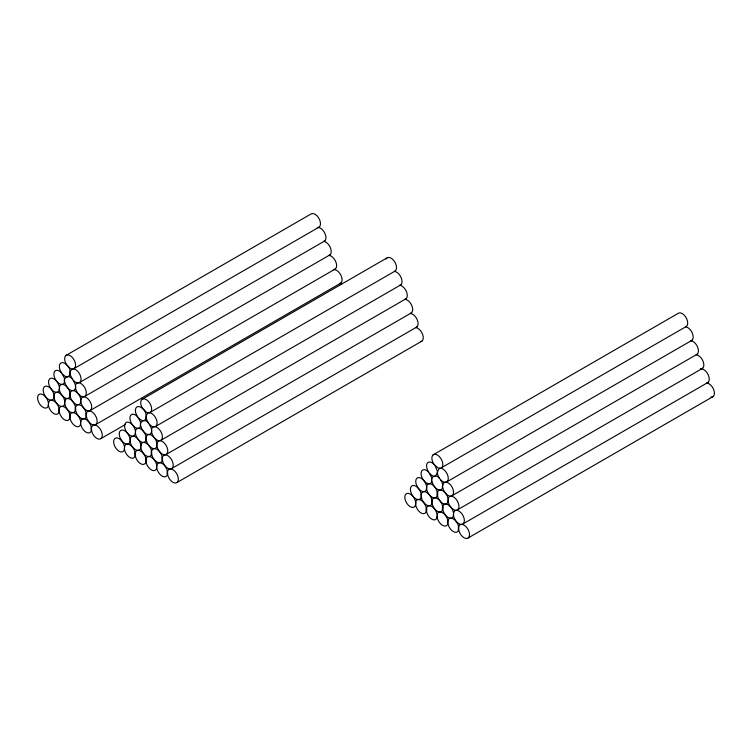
<?xml version="1.0" encoding="UTF-8"?>
<svg xmlns="http://www.w3.org/2000/svg" width="752" height="752" viewBox="0 0 752 752"><rect width="100%" height="100%" fill="white"/><g stroke="black" fill="none" stroke-linecap="round" stroke-linejoin="round"><path stroke-width="1.13" d="M62.566 374.167C70.519 382.448 72.737 368.856 66.655 364.852A7.746 4.474 60 0 1 65.875 355.499L310.783 214.113A7.746 4.474 60 0 1 318.491 217.666A7.746 4.474 60 0 1 319.262 227.019L74.363 368.405C72.107 369.946 69.457 368.104 67.868 366.421M73.32 380.38C74.88 382.063 77.578 383.905 79.815 382.364L324.714 240.969A7.746 4.474 60 0 0 324.92 233.393A7.746 4.474 60 0 0 318.538 227.489L317.278 227.536M85.089 396.238L329.987 254.843M90.494 410.329L335.401 268.934M95.918 424.457L340.816 283.072M149.375 424.288C150.936 425.97 153.634 427.813 155.871 426.281A7.746 4.474 60 0 0 156.078 418.695A7.746 4.474 60 0 0 149.695 412.792L146.725 412.472L142.711 408.759A7.746 4.474 60 0 1 141.94 399.415L386.838 258.021M101.069 438.538L125.452 424.457M149.375 412.848L395.317 270.927A7.746 4.474 60 0 0 393.963 260.765A7.746 4.474 60 0 0 386.086 258.989M155.871 426.281L400.769 284.886A7.746 4.474 60 0 0 400.985 277.309A7.746 4.474 60 0 0 394.593 271.397L395.317 270.927M161.144 440.146L406.042 298.751M166.559 454.236L411.457 312.851M171.973 468.374L416.871 326.979M177.124 482.446L422.022 341.06M440.54 479.729C442.101 481.412 444.799 483.263 447.036 481.722A7.746 4.474 60 0 0 447.243 474.145A7.746 4.474 60 0 0 440.86 468.233L437.89 467.913L433.876 464.2A7.746 4.474 60 0 1 433.105 454.857L678.003 313.462A7.746 4.474 60 0 1 685.711 317.024A7.746 4.474 60 0 1 686.482 326.368L440.54 468.289M447.036 481.722L691.934 340.327A7.746 4.474 60 0 0 692.15 332.751A7.746 4.474 60 0 0 685.758 326.838L686.482 326.368M452.309 495.587L697.207 354.192M457.724 509.677L702.622 368.292M463.138 523.815L708.036 382.42M468.289 537.887L713.187 396.501M318.218 227.546L319.262 227.019M323.67 241.505L324.714 240.969M148.435 412.839C141.028 418.714 154.367 425.895 151.143 432.964A7.746 4.474 60 0 1 145.982 433.707A7.746 4.474 60 0 1 141.028 426.76C138.434 421.327 145.418 418.046 148.398 423.019M399.735 285.412L400.769 284.886M439.6 468.289C436.339 471.523 436.912 480.932 429.787 473.525M690.9 340.853L691.934 340.327M691.032 340.712L692.423 341.135A7.746 4.474 60 0 1 698.091 348.467A7.746 4.474 60 0 1 696.164 354.728M323.811 241.354L325.202 241.777A7.746 4.474 60 0 1 330.871 249.109A7.746 4.474 60 0 1 328.944 255.37M399.867 285.262L401.258 285.694A7.746 4.474 60 0 1 406.926 293.017A7.746 4.474 60 0 1 404.999 299.277M434.299 464.595L432.926 463.326A7.746 4.474 60 0 0 427.051 463.57A7.746 4.474 60 0 0 428.574 471.946L431.686 477.435L431.554 482.201A7.746 4.474 60 0 1 424.748 481.637A7.746 4.474 60 0 1 421.252 472.087A7.746 4.474 60 0 1 427.446 470.987L428.809 472.247M435.088 465.77L437.495 471.57M439.563 478.46C436.583 473.497 429.599 476.768 432.193 482.201A7.746 4.474 60 0 0 437.147 489.148A7.746 4.474 60 0 0 442.308 488.405C442.27 485.435 443.389 480.443 447.525 482.53A7.746 4.474 60 0 1 453.456 491.065A7.746 4.474 60 0 1 449.555 496.076A7.746 4.474 60 0 1 442.947 488.415L442.618 486.619M137.644 416.805L136.281 415.536A7.746 4.474 60 0 0 130.087 416.646A7.746 4.474 60 0 0 133.583 426.196A7.746 4.474 60 0 0 140.389 426.76L140.521 421.994L137.409 416.505A7.746 4.474 60 0 1 135.886 408.129A7.746 4.474 60 0 1 141.761 407.885C148.435 411.269 147.505 426.751 138.622 418.074M67.069 365.237L65.706 363.968A7.746 4.474 60 0 0 59.831 364.222A7.746 4.474 60 0 0 61.354 372.597L64.465 378.087L64.334 382.843A7.746 4.474 60 0 1 57.528 382.289A7.746 4.474 60 0 1 54.031 372.738A7.746 4.474 60 0 1 60.226 371.629L61.589 372.898M72.342 379.111C69.363 374.139 62.378 377.419 64.973 382.853A7.746 4.474 60 0 0 69.927 389.799A7.746 4.474 60 0 0 75.087 389.057C78.716 382.552 63.074 372.278 73.64 368.875A7.746 4.474 60 0 1 80.022 374.787A7.746 4.474 60 0 1 79.815 382.364M453.588 513.663L453.268 511.868A7.746 4.474 60 0 0 448.314 504.93A7.746 4.474 60 0 0 443.144 505.664L443.013 510.429A7.746 4.474 60 0 0 447.966 517.376A7.746 4.474 60 0 0 453.136 516.633L453.907 511.877A7.746 4.474 60 0 1 462.367 514.471A7.746 4.474 60 0 1 462.095 524.341A7.746 4.474 60 0 1 453.776 516.643L453.447 514.847M448.173 499.535L447.844 497.739A7.746 4.474 60 0 0 442.9 490.793A7.746 4.474 60 0 0 437.73 491.535L437.598 496.301A7.746 4.474 60 0 0 442.552 503.238A7.746 4.474 60 0 0 447.722 502.505L448.483 497.749A7.746 4.474 60 0 1 456.953 500.334A7.746 4.474 60 0 1 456.68 510.213A7.746 4.474 60 0 1 448.361 502.505L448.032 500.71M442.768 485.444C442.543 480.537 437.57 477.652 437.344 472.745M437.232 515.327L436.903 513.531A7.746 4.474 60 0 0 431.958 506.585A7.746 4.474 60 0 0 426.788 507.327L426.657 512.084A7.746 4.474 60 0 0 431.61 519.03A7.746 4.474 60 0 0 436.78 518.297L437.542 513.531A7.746 4.474 60 0 1 442.712 512.798A7.746 4.474 60 0 1 447.666 519.735L447.534 524.501A7.746 4.474 60 0 1 442.364 525.244A7.746 4.474 60 0 1 437.41 518.297L437.091 516.502M156.82 466.09L156.501 464.294A7.746 4.474 60 0 0 151.547 457.348A7.746 4.474 60 0 0 146.377 458.09L146.245 462.856A7.746 4.474 60 0 0 151.199 469.803A7.746 4.474 60 0 0 156.369 469.06L157.14 464.304A7.746 4.474 60 0 1 162.3 463.561A7.746 4.474 60 0 1 167.254 470.508L167.123 475.273A7.746 4.474 60 0 1 161.962 476.007A7.746 4.474 60 0 1 157.008 469.06L156.679 467.265M140.915 445.804L140.586 444.009A7.746 4.474 60 0 0 135.633 437.062A7.746 4.474 60 0 0 130.472 437.805L130.34 442.571A7.746 4.474 60 0 0 135.294 449.508A7.746 4.474 60 0 0 140.455 448.775L141.226 444.018A7.746 4.474 60 0 1 146.386 443.276A7.746 4.474 60 0 1 151.34 450.222L151.208 454.979A7.746 4.474 60 0 1 146.048 455.721A7.746 4.474 60 0 1 141.094 448.775L140.765 446.979M135.501 431.676L135.172 429.881A7.746 4.474 60 0 0 126.853 422.173A7.746 4.474 60 0 0 126.58 432.052A7.746 4.474 60 0 0 135.04 434.637L135.811 429.881A7.746 4.474 60 0 1 140.972 429.148A7.746 4.474 60 0 1 145.926 436.085L145.794 440.851A7.746 4.474 60 0 1 140.633 441.593A7.746 4.474 60 0 1 135.68 434.647L135.351 432.851M124.559 447.468L124.23 445.663A7.746 4.474 60 0 0 115.911 437.965A7.746 4.474 60 0 0 115.639 447.844A7.746 4.474 60 0 0 124.099 450.429L124.87 445.673A7.746 4.474 60 0 1 130.03 444.93A7.746 4.474 60 0 1 134.984 451.877L134.852 456.643A7.746 4.474 60 0 1 129.692 457.376A7.746 4.474 60 0 1 124.738 450.439L124.409 448.643M80.765 422.182L80.436 420.387A7.746 4.474 60 0 0 75.491 413.44A7.746 4.474 60 0 0 70.321 414.183L70.19 418.949A7.746 4.474 60 0 0 75.144 425.886A7.746 4.474 60 0 0 80.314 425.153L81.075 420.387A7.746 4.474 60 0 1 86.245 419.654A7.746 4.474 60 0 1 91.199 426.591L91.067 431.357A7.746 4.474 60 0 1 85.897 432.099A7.746 4.474 60 0 1 80.953 425.153L80.624 423.357M64.86 401.897L64.531 400.102A7.746 4.474 60 0 0 59.577 393.155A7.746 4.474 60 0 0 54.417 393.898L54.285 398.654A7.746 4.474 60 0 0 59.239 405.601A7.746 4.474 60 0 0 64.399 404.858L65.17 400.102A7.746 4.474 60 0 1 70.331 399.368A7.746 4.474 60 0 1 75.285 406.306L75.153 411.071A7.746 4.474 60 0 1 69.992 411.814A7.746 4.474 60 0 1 65.039 404.867L64.71 403.072M59.446 387.759L59.117 385.964A7.746 4.474 60 0 0 50.798 378.265A7.746 4.474 60 0 0 50.525 388.135A7.746 4.474 60 0 0 58.985 390.73L59.756 385.973A7.746 4.474 60 0 1 64.916 385.231A7.746 4.474 60 0 1 69.87 392.177L69.739 396.943A7.746 4.474 60 0 1 64.578 397.676A7.746 4.474 60 0 1 59.624 390.739L59.295 388.944M48.504 403.551L48.175 401.756A7.746 4.474 60 0 0 39.856 394.057A7.746 4.474 60 0 0 39.583 403.927A7.746 4.474 60 0 0 48.043 406.522L48.814 401.765A7.746 4.474 60 0 1 53.975 401.023A7.746 4.474 60 0 1 58.929 407.969L58.797 412.726A7.746 4.474 60 0 1 53.636 413.468A7.746 4.474 60 0 1 48.683 406.522L48.354 404.726M329.226 255.445A7.746 4.474 60 0 1 335.984 262.279A7.746 4.474 60 0 1 334.358 269.46M410.695 313.49A7.746 4.474 60 0 1 417.454 320.324A7.746 4.474 60 0 1 415.828 327.505M141.94 399.415A7.746 4.474 60 0 1 149.648 402.969A7.746 4.474 60 0 1 150.419 412.322M700.601 368.988A7.746 4.474 60 0 1 708.243 374.844A7.746 4.474 60 0 1 706.993 382.947M433.105 454.857A7.746 4.474 60 0 1 440.813 458.419A7.746 4.474 60 0 1 441.584 467.763M341.182 284.087A7.746 4.474 60 0 0 339.791 283.654A7.746 4.474 60 0 0 341.023 275.486A7.746 4.474 60 0 0 333.38 269.63M696.446 354.803A7.746 4.474 60 0 1 703.505 362.558A7.746 4.474 60 0 1 700.319 368.875M65.875 355.499A7.746 4.474 60 0 1 73.583 359.061A7.746 4.474 60 0 1 74.363 368.405M405.281 299.362A7.746 4.474 60 0 1 412.04 306.186A7.746 4.474 60 0 1 410.413 313.377M415.847 327.571A7.746 4.474 60 0 1 422.615 334.396A7.746 4.474 60 0 1 420.979 341.587M707.012 383.012A7.746 4.474 60 0 1 714.071 390.767A7.746 4.474 60 0 1 710.884 397.084M54.106 395.684L53.646 398.654A7.746 4.474 60 0 1 45.186 396.06A7.746 4.474 60 0 1 45.458 386.19A7.746 4.474 60 0 1 53.777 393.888L54.106 395.684M59.154 409.314L59.436 412.735A7.746 4.474 60 0 0 64.39 419.682A7.746 4.474 60 0 0 69.551 418.939L69.682 414.173A7.746 4.474 60 0 0 64.728 407.236A7.746 4.474 60 0 0 59.568 407.969L59.154 409.314M70.096 393.522L70.378 396.943A7.746 4.474 60 0 0 75.332 403.89A7.746 4.474 60 0 0 80.492 403.147L80.624 398.391A7.746 4.474 60 0 0 75.67 391.444A7.746 4.474 60 0 0 70.509 392.177L70.096 393.522M75.444 385.644L75.726 389.057A7.746 4.474 60 0 0 82.335 396.727A7.746 4.474 60 0 0 86.226 391.717A7.746 4.474 60 0 0 80.304 383.172C78.283 381.997 75.595 383.247 75.444 385.644M75.51 407.659L75.792 411.071A7.746 4.474 60 0 0 80.746 418.018A7.746 4.474 60 0 0 85.916 417.285L86.038 412.519A7.746 4.474 60 0 0 81.094 405.572A7.746 4.474 60 0 0 75.924 406.315L75.51 407.659M80.849 399.735L81.131 403.157A7.746 4.474 60 0 0 89.46 410.855A7.746 4.474 60 0 0 89.723 400.985A7.746 4.474 60 0 0 81.263 398.391L80.849 399.735M86.273 413.863L86.555 417.285A7.746 4.474 60 0 0 94.874 424.983A7.746 4.474 60 0 0 95.147 415.113A7.746 4.474 60 0 0 86.677 412.519L86.273 413.863M91.424 427.944L91.706 431.366A7.746 4.474 60 0 0 100.025 439.065A7.746 4.474 60 0 0 100.298 429.195A7.746 4.474 60 0 0 91.838 426.6L91.424 427.944M130.162 439.591L129.701 442.561A7.746 4.474 60 0 1 121.241 439.976A7.746 4.474 60 0 1 121.514 430.097A7.746 4.474 60 0 1 129.833 437.796L130.162 439.591M135.21 453.221L135.492 456.643A7.746 4.474 60 0 0 140.445 463.589A7.746 4.474 60 0 0 145.606 462.847L145.738 458.09A7.746 4.474 60 0 0 140.784 451.144A7.746 4.474 60 0 0 135.623 451.886L135.21 453.221M146.151 437.438L146.433 440.86A7.746 4.474 60 0 0 151.387 447.797A7.746 4.474 60 0 0 156.557 447.064L156.679 442.298A7.746 4.474 60 0 0 151.735 435.352A7.746 4.474 60 0 0 146.565 436.094L146.151 437.438M151.5 429.552L151.782 432.973A7.746 4.474 60 0 0 158.39 440.634A7.746 4.474 60 0 0 162.291 435.624A7.746 4.474 60 0 0 156.36 427.08C154.339 425.905 151.65 427.155 151.5 429.552M151.566 451.567L151.848 454.988A7.746 4.474 60 0 0 156.801 461.935A7.746 4.474 60 0 0 161.971 461.192L162.103 456.426A7.746 4.474 60 0 0 157.149 449.48A7.746 4.474 60 0 0 151.979 450.222L151.566 451.567M156.905 443.642L157.196 447.064A7.746 4.474 60 0 0 165.515 454.772A7.746 4.474 60 0 0 165.788 444.893A7.746 4.474 60 0 0 157.318 442.298L156.905 443.642M162.329 457.78L162.611 461.192A7.746 4.474 60 0 0 170.93 468.9A7.746 4.474 60 0 0 171.202 459.021A7.746 4.474 60 0 0 162.742 456.436L162.329 457.78M167.48 471.852L167.762 475.273A7.746 4.474 60 0 0 176.081 482.972A7.746 4.474 60 0 0 176.353 473.102A7.746 4.474 60 0 0 167.893 470.508L167.48 471.852M415.621 502.458L415.903 505.88A7.746 4.474 60 0 0 420.857 512.826A7.746 4.474 60 0 0 426.017 512.084L426.149 507.318A7.746 4.474 60 0 0 421.195 500.371A7.746 4.474 60 0 0 416.035 501.114L415.621 502.458M415.724 502.909L415.264 505.87A7.746 4.474 60 0 1 406.804 503.285A7.746 4.474 60 0 1 407.076 493.406A7.746 4.474 60 0 1 415.395 501.114L415.724 502.909M421.223 494.59L421.505 498.012A7.746 4.474 60 0 0 426.459 504.959A7.746 4.474 60 0 0 431.62 504.216L431.751 499.45A7.746 4.474 60 0 0 426.798 492.504A7.746 4.474 60 0 0 421.637 493.246L421.223 494.59M421.327 495.042L420.866 498.003A7.746 4.474 60 0 1 412.406 495.418A7.746 4.474 60 0 1 412.679 485.538A7.746 4.474 60 0 1 420.998 493.246L421.327 495.042M426.563 486.666L426.845 490.088A7.746 4.474 60 0 0 431.798 497.034A7.746 4.474 60 0 0 436.959 496.292L437.091 491.526A7.746 4.474 60 0 0 432.137 484.589A7.746 4.474 60 0 0 426.976 485.322L426.563 486.666M426.666 487.117L426.205 490.088A7.746 4.474 60 0 1 417.745 487.493A7.746 4.474 60 0 1 418.018 477.614A7.746 4.474 60 0 1 426.337 485.322L426.666 487.117M431.977 500.804L432.259 504.216A7.746 4.474 60 0 0 437.213 511.163A7.746 4.474 60 0 0 442.373 510.429L442.505 505.664A7.746 4.474 60 0 0 437.551 498.717A7.746 4.474 60 0 0 432.391 499.46L431.977 500.804M447.891 521.089L448.173 524.511A7.746 4.474 60 0 0 453.127 531.448A7.746 4.474 60 0 0 458.288 530.715L458.419 525.949A7.746 4.474 60 0 0 453.465 519.002A7.746 4.474 60 0 0 448.305 519.745L447.891 521.089M458.645 527.293L458.927 530.715A7.746 4.474 60 0 0 467.246 538.423A7.746 4.474 60 0 0 467.518 528.543A7.746 4.474 60 0 0 459.058 525.958L458.645 527.293"/></g></svg>
